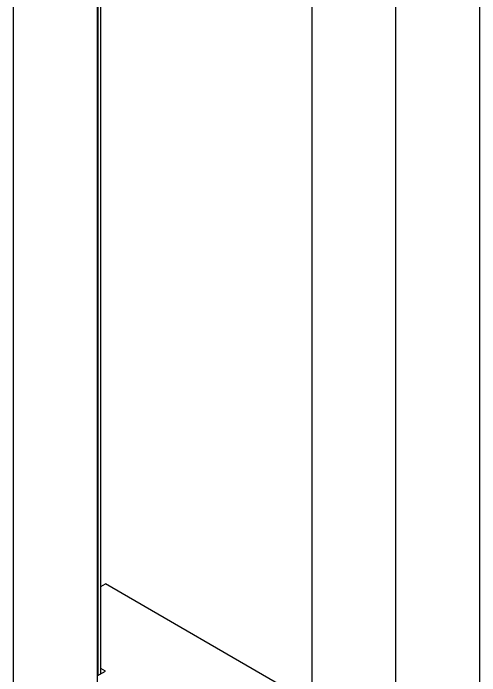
# Model space of a CAD drawing. Header units: metres. Extents: x 0 to 21025, y 0 to 14850.
# Drawn here: x 11499.5 to 11749.4, y 3949.3 to 4303.9 of the extents above; entities that cross this region are included whole.
import ezdxf

# ---------------------------------------------------------------- set-up
doc = ezdxf.new("R2010")
doc.units = ezdxf.units.M
doc.header["$LTSCALE"] = 25
doc.layers.add('SL4', color=4, linetype='Continuous')

msp = doc.modelspace()

# ---------------------------------------------------------------- linework, layer by layer
at = {"layer": 'SL4'}
for p, q in [((11704.534, 3310.783), (11704.534, 4407.928)), ((11659.633, 3336.704), (11659.633, 4381.999)), ((11749.436, 3336.704), (11749.436, 4376.118)), ((11499.473, 4370.986), (11499.473, 3429.162)), ((11544.375, 4345.065), (11544.375, 3403.241)), ((11544.728, 4344.861), (11544.728, 3949.426)), ((11546.442, 3950.415), (11546.442, 4343.872)), ((11546.442, 3997.072), (11548.865, 3998.471)), ((11659.633, 3934.526), (11548.865, 3998.471)), ((11548.865, 3951.814), (11546.442, 3953.212)), ((11544.375, 3949.221), (11548.865, 3951.814))]:
    msp.add_line(p, q, dxfattribs=at)

doc.saveas('drawing.dxf')
